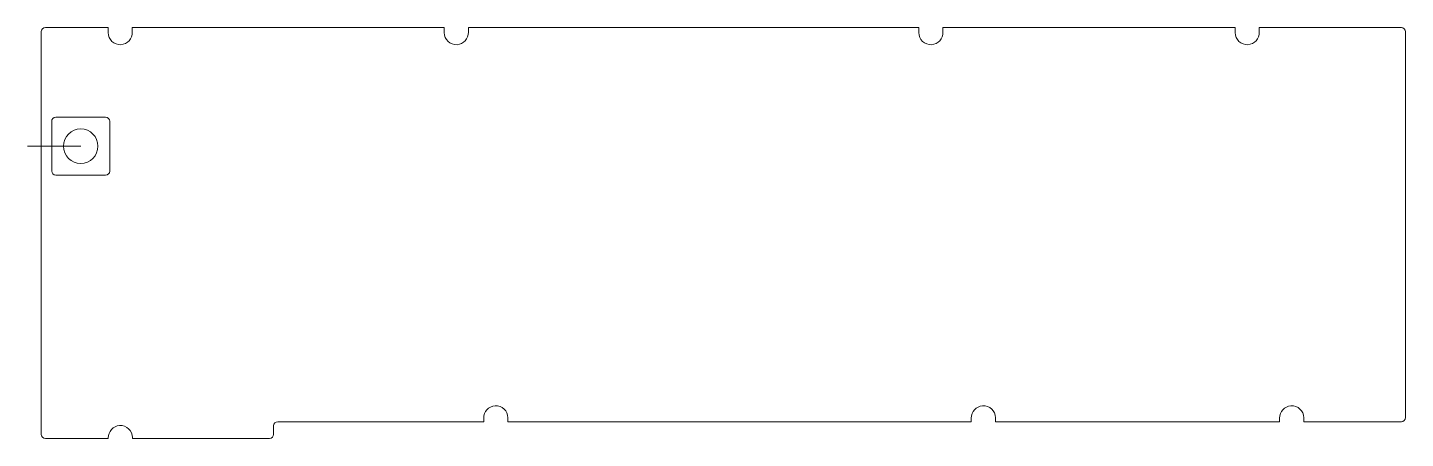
# Model space of a CAD drawing. Header units: millimetres. Extents: x 19 to 351, y 55 to 154.
import ezdxf

# ---------------------------------------------------------------- set-up
doc = ezdxf.new("R2010")
doc.units = ezdxf.units.MM
doc.header["$MEASUREMENT"] = 0
doc.layers.add('Layer 1', color=7, linetype='Continuous', lineweight=0)

# ---------------------------------------------------------------- blocks, each defined once
blk = doc.blocks.new('Block_1')
at = {"layer": 'Layer 1', "color": 7, "lineweight": 13}
blk.add_open_spline([(26.21, 132.82), (26.21, 132.82), (38.21, 132.82), (38.21, 132.82), (38.77, 132.82), (39.19, 132.36), (39.19, 131.83), (39.19, 131.83), (39.19, 119.84), (39.19, 119.84), (39.19, 119.27), (38.74, 118.85), (38.21, 118.85), (38.21, 118.85), (26.21, 118.85), (26.21, 118.85), (25.65, 118.85), (25.22, 119.31), (25.22, 119.84), (25.22, 119.84), (25.22, 131.83), (25.22, 131.83), (25.19, 132.36), (25.65, 132.82), (26.21, 132.82)], degree=3, knots=[0, 0, 0, 0, 1, 1, 1, 2, 2, 2, 3, 3, 3, 4, 4, 4, 5, 5, 5, 6, 6, 6, 7, 7, 7, 8, 8, 8, 8], dxfattribs=at)
blk = doc.blocks.new('Block_0')
at = {"layer": 'Layer 1', "color": 7, "lineweight": 13}
blk.add_open_spline([(350.31, 154.41), (350.31, 154.41), (316.09, 154.41), (316.09, 154.41), (316.09, 154.41), (316.09, 153.28), (316.09, 153.28), (316.09, 151.73), (314.92, 150.39), (313.37, 150.28), (311.68, 150.18), (310.27, 151.52), (310.27, 153.18), (310.27, 153.18), (310.27, 154.41), (310.27, 154.41), (310.27, 154.41), (239.89, 154.41), (239.89, 154.41), (239.89, 154.41), (239.89, 153.28), (239.89, 153.28), (239.89, 151.73), (238.72, 150.39), (237.17, 150.28), (235.48, 150.18), (234.07, 151.52), (234.07, 153.18), (234.07, 153.18), (234.07, 154.41), (234.07, 154.41), (234.07, 154.41), (125.59, 154.41), (125.59, 154.41), (125.59, 154.41), (125.59, 153.28), (125.59, 153.28), (125.59, 151.73), (124.42, 150.39), (122.87, 150.28), (121.18, 150.18), (119.77, 151.52), (119.77, 153.18), (119.77, 153.18), (119.77, 154.41), (119.77, 154.41), (119.77, 154.41), (44.63, 154.41), (44.63, 154.41), (44.63, 154.41), (44.63, 153.28), (44.63, 153.28), (44.63, 151.73), (43.46, 150.39), (41.91, 150.28), (40.22, 150.18), (38.81, 151.52), (38.81, 153.18), (38.81, 153.18), (38.81, 154.41), (38.81, 154.41), (38.81, 154.41), (23.71, 154.41), (23.71, 154.41), (23.14, 154.41), (22.72, 153.95), (22.72, 153.42), (22.72, 153.42), (22.72, 56.41), (22.72, 56.41), (22.72, 55.84), (23.18, 55.42), (23.71, 55.42), (23.71, 55.42), (38.84, 55.42), (38.84, 55.42), (38.84, 55.42), (38.84, 55.53), (38.84, 55.53), (38.84, 57.08), (40.01, 58.42), (41.56, 58.53), (43.25, 58.63), (44.66, 57.29), (44.66, 55.63), (44.66, 55.63), (44.66, 55.42), (44.66, 55.42), (44.66, 55.42), (77.68, 55.42), (77.68, 55.42), (78.25, 55.42), (78.67, 55.88), (78.67, 56.41), (78.67, 56.41), (78.67, 58.46), (78.67, 58.46), (78.67, 59.02), (79.13, 59.44), (79.66, 59.44), (79.66, 59.44), (129.29, 59.44), (129.29, 59.44), (129.29, 59.44), (129.29, 60.29), (129.29, 60.29), (129.29, 61.84), (130.46, 63.18), (132.01, 63.29), (133.7, 63.39), (135.11, 62.05), (135.11, 60.4), (135.11, 60.4), (135.11, 59.44), (135.11, 59.44), (135.11, 59.44), (246.73, 59.44), (246.73, 59.44), (246.73, 59.44), (246.73, 60.29), (246.73, 60.29), (246.73, 61.84), (247.9, 63.18), (249.45, 63.29), (251.14, 63.39), (252.55, 62.05), (252.55, 60.4), (252.55, 60.4), (252.55, 59.44), (252.55, 59.44), (252.55, 59.44), (320.99, 59.44), (320.99, 59.44), (320.99, 59.44), (320.99, 60.29), (320.99, 60.29), (320.99, 61.84), (322.16, 63.18), (323.71, 63.29), (325.4, 63.39), (326.81, 62.05), (326.81, 60.4), (326.81, 60.4), (326.81, 59.44), (326.81, 59.44), (326.81, 59.44), (350.31, 59.44), (350.31, 59.44), (350.87, 59.44), (351.3, 59.9), (351.3, 60.43), (351.3, 60.43), (351.3, 153.39), (351.3, 153.39), (351.3, 153.95), (350.87, 154.41), (350.31, 154.41)], degree=3, knots=[0, 0, 0, 0, 1, 1, 1, 2, 2, 2, 3, 3, 3, 4, 4, 4, 5, 5, 5, 6, 6, 6, 7, 7, 7, 8, 8, 8, 9, 9, 9, 10, 10, 10, 11, 11, 11, 12, 12, 12, 13, 13, 13, 14, 14, 14, 15, 15, 15, 16, 16, 16, 17, 17, 17, 18, 18, 18, 19, 19, 19, 20, 20, 20, 21, 21, 21, 22, 22, 22, 23, 23, 23, 24, 24, 24, 25, 25, 25, 26, 26, 26, 27, 27, 27, 28, 28, 28, 29, 29, 29, 30, 30, 30, 31, 31, 31, 32, 32, 32, 33, 33, 33, 34, 34, 34, 35, 35, 35, 36, 36, 36, 37, 37, 37, 38, 38, 38, 39, 39, 39, 40, 40, 40, 41, 41, 41, 42, 42, 42, 43, 43, 43, 44, 44, 44, 45, 45, 45, 46, 46, 46, 47, 47, 47, 48, 48, 48, 49, 49, 49, 50, 50, 50, 51, 51, 51, 52, 52, 52, 52], dxfattribs=at)
at = {"layer": 'Layer 1'}
blk.add_blockref('Block_1', (0, 0), dxfattribs=at)

msp = doc.modelspace()

# ---------------------------------------------------------------- linework, layer by layer
at = {"layer": 'Layer 1', "color": 7, "lineweight": 13}
msp.add_line((32.21, 125.84), (19.4, 125.84), dxfattribs=at)
msp.add_circle((32.21, 125.83), 4.15, dxfattribs=at)

# ---------------------------------------------------------------- block references
at = {"layer": 'Layer 1'}
msp.add_blockref('Block_0', (0, 0), dxfattribs=at)

doc.saveas('drawing.dxf')
